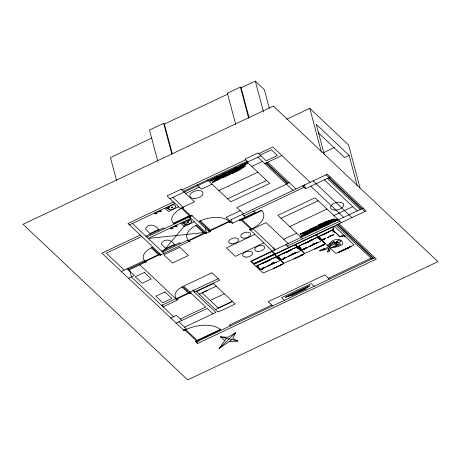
<?xml version="1.0" encoding="UTF-8"?>
<svg xmlns="http://www.w3.org/2000/svg" width="461" height="461" viewBox="0 0 461 461"><rect width="100%" height="100%" fill="white"/><g stroke="black" fill="none" stroke-linecap="round" stroke-linejoin="round"><path stroke-width="0.69" d="M328.411 248.542L328.422 250.311L329.281 250.346L331.534 247.424M334.611 246.906L335.516 246.935M334.19 242.763L334.311 243.264M323.132 249.989L323.501 249.28L324.262 249.003M184.06 222.778L186.659 220.975L190.151 219.822M223.015 177.122L222.663 177.808L228.817 175.053L232.321 172.933M224.495 176.039L225.066 175.566M235.894 170.322L235.888 169.913L230.609 172.23L225.175 175.514M324.458 249.459L324.775 248.848M332.998 230.033L333.58 228.16L332.22 230.027M172.472 207.559L172.276 207.127L171.365 207.559L171.959 207.802L172.356 207.456M188.37 222.34L187.794 222.772L187.201 222.525L187.846 222.093L188.405 222.369M332.865 229.906L333.315 228.668L332.479 229.906M329.655 250.11L329.108 251.815L327.633 252.132L327.247 251.666L328.399 249.747L328.422 250.311M224.53 340.408L220.358 336.83L227.82 337.273L235.68 332.727L232.811 338.478L237.945 341.065L229.751 341.48M169.325 209.83C181.38 208.637 173.601 199.976 167.752 208.66L168.351 209.478L169.452 209.853M172.437 207.341L171.89 207.802L171.544 207.473L172.08 207.254C172.817 207.375 171.544 208.044 171.619 207.387M172.224 207.646L172.57 207.404M183.893 222.934L183.72 224.006L185.282 224.818M187.443 222.444L187.915 222.219C188.653 222.346 187.379 223.009 187.454 222.358M185.161 224.801C187.448 224.772 191.2 223.648 191.684 221.268M221.966 176.235L215.863 179.191L210.141 181.231L228.506 172.166L227.123 172.281L221.217 174.61M223.47 175.474L228.506 172.166M223.62 176.632L223.193 177.041M223.499 176.77L224.069 176.292M233.733 171.936L232.177 173.054M234.107 171.63L234.891 171.048M234.695 171.273L239.703 168.19L245.327 165.995L231.537 173.613L245.039 165.874M247.684 163.108L239.916 167.885L233.381 170.789L229.082 171.947L247.448 162.889L247.684 163.108L229.313 172.172M315.191 230.707L320.055 227.74L314.857 229.065L309.446 231.364M336.657 220.03L337.798 219.615L334.553 221.557M332.692 229.866L333.989 227.377M232.033 339.642L219.125 348.499L226.368 338.276M270.849 264.602L267.334 266.349L272.007 263.629L271.713 263.283L272.82 263.369L270.601 264.729L274.088 262.977L273.425 263.018M291.629 254.789L288.113 256.529L292.787 253.809L292.493 253.469L293.599 253.55L291.381 254.91L294.867 253.158L294.204 253.204M312.408 244.97L308.893 246.716L313.566 243.996L313.273 243.65L314.379 243.736L312.16 245.096L315.647 243.345L314.984 243.385M331.874 235.519C331.182 234.868 328.906 236.994 327.201 237.801L332.202 235.312L331.736 235.34M224.207 293.836L210.21 300.463M172.506 207.341L171.878 207.156M217.598 176.269L209.87 180.971L228.27 171.947M218.727 177.894L224.616 174.984L226.195 174.65L212.446 182.245L225.884 174.512M223.389 176.817L217.563 180.291L212.659 182.4M190.214 216.295L190.768 218.381L162.612 252.011L187.402 240.302L188.895 241.714M234.482 171.325L233.664 171.965M313.192 229.728L315.641 228.385L315.065 228.247M337.014 219.857C337.948 219.361 336.835 219.223 336.363 219.499M171.797 207.306L171.688 207.611L172.126 207.611M187.633 222.271L187.523 222.582L187.961 222.582M235.029 303.983L235.001 304.012A120.43 65.595 -14.9 0 1 218.197 311.82L217.972 311.849M336.219 246.808L336.346 246.358L335.971 246.289M273.569 263.329L273.869 263.081L271.713 263.283L273.287 263.3L271.27 264.395M294.349 253.51L294.648 253.262L292.493 253.469L294.066 253.481L292.049 254.576M315.128 243.696C313.538 243.944 314.754 242.077 312.829 244.762M196.784 291.704L196.859 291.652A120.43 65.595 -14.9 0 1 213.426 283.694L213.679 283.671M336.933 242.826L335.291 244.272L334.392 243.955L334.323 243.356L336.542 242.4M216.192 286.206L232.338 301.298M216.117 286.252L202.154 292.85L218.278 308.086L232.494 301.465M219.125 348.499L235.68 332.727M338.276 243.95L336.559 244.186L335.983 243.869M323.501 239.714L322.827 240.106A0.87 0.473 -14.9 0 1 322.366 240.175L321.778 239.795L322.516 239.933A1.665 0.91 -14.9 0 0 322.763 239.87L323.559 239.288A0.836 0.455 -14.9 0 1 323.708 239.173L323.904 239.063A1.994 1.083 -14.9 0 1 324.475 238.85L323.651 239.674L322.279 240.112C321.415 240.1 323.91 239.403 324.677 238.89L324.169 239.294M304.952 248.802L316.644 243.045A16.936 9.226 -14.9 0 1 318.372 242.417L320.574 241.472L321.34 240.429L317.94 237.743L320.072 239.559L318.488 237.732L316.73 237.726L317.612 237.686L319.438 238.746L318.125 237.611L316.857 237.582L298.953 246.168L298.959 246.987L301.903 249.706A1.21 0.657 -14.9 0 0 302.157 249.845L302.266 249.862A1.539 0.841 -14.9 0 0 302.791 249.879L307.101 247.459L303.764 248.652L305.24 248.329L303.488 249.701L302.393 249.85L301.54 249.407L302.658 249.528A2.455 1.337 -14.9 0 0 303.119 249.389L303.424 249.263A1.291 0.703 -14.9 0 0 303.666 249.119L304.168 248.704A1.89 1.026 -14.9 0 1 304.404 248.542L304.588 248.439A3.59 1.953 -14.9 0 1 305.372 248.087L305.822 248.001L305.119 248.56A16.129 8.788 -14.9 0 0 304.583 248.969L303.995 249.407M305.297 248.542L303.782 249.516L304.024 249.309M324.066 239.374L323.651 239.674L325.99 238.251L323.651 239.08L324.728 238.827L324.446 239.005A5.054 2.754 -14.9 0 0 323.795 239.455M262.649 268.815L261.231 269.512A1.539 0.841 -14.9 0 1 260.707 269.495L260.598 269.478A1.21 0.657 -14.9 0 1 260.338 269.374L259.935 268.988L261.099 269.161A2.455 1.337 -14.9 0 0 261.56 269.022L261.865 268.89A1.291 0.703 -14.9 0 0 262.107 268.751L262.609 268.337A1.89 1.026 -14.9 0 1 262.845 268.175L263.029 268.072A3.59 1.953 -14.9 0 1 263.819 267.72L264.262 267.634L263.559 268.193A16.129 8.788 -14.9 0 0 263.024 268.602M171.723 207.231L171.509 207.698L172.114 207.698M232.286 301.471L215.506 309.544M222.479 177.635L235.888 169.913M222.663 177.808L236.159 170.069M279.36 265.772L279.539 265.669A25.902 14.107 -14.9 0 1 281.93 264.418L282.495 264.147L280.006 265.323M302.076 254.933L300.526 255.711L303.655 254.253L299.788 256.16A13.202 7.192 -14.9 0 1 298.394 256.863L296.095 257.924M320.741 246.243L320.568 246.341A13.202 7.192 -14.9 0 1 319.173 247.05L314.667 249.147L318.125 247.315A36.217 19.725 -14.9 0 1 318.787 246.992L324.054 244.514M270.763 259.445L266.493 261.848L262.666 263.266L270.676 259.491L266.493 261.848L267.478 261.116L265 262.165C269.685 260.995 276.076 253.804 279.781 260.062L279.014 261.105L276.813 262.05A16.936 9.226 -14.9 0 0 275.084 262.678L265.259 267.242L261.358 269.506L259.941 269.12L257.492 266.717L257.244 266.055L257.889 265.524L257.538 266.06L258.425 267.57L257.624 266.521L259.491 268.365L257.25 266.4L257.394 265.801L258.218 265.334L267.599 260.938M291.542 249.626L287.272 252.034L283.446 253.452L291.456 249.672L287.272 252.034L288.269 251.337L285.78 252.346C290.465 251.182 296.855 243.984 300.56 250.248L299.794 251.291L297.593 252.23A16.936 9.226 -14.9 0 0 295.864 252.864L285.653 257.601L283.002 259.336L284.46 258.143L282.985 258.465L286.321 257.273L282.011 259.693A1.539 0.841 -14.9 0 1 281.487 259.681L281.377 259.658A1.21 0.657 -14.9 0 1 281.118 259.56L278.104 256.685L278.058 256.16L278.669 255.705L278.369 256.374L280.271 258.552L277.931 256.328L284.402 252.985M312.316 239.812L308.052 242.215L304.225 243.633L312.235 239.858L308.052 242.215L309.037 241.483L306.559 242.532L307.591 242.042M334.294 243.99L329.84 246.324M341.808 250.917L338.916 252.19A93.018 50.664 -14.9 0 1 343.595 249.81L351.052 246.456L336.513 253.135A0.599 0.328 -14.9 0 1 336.144 253.245L336.075 253.25A0.749 0.409 -14.9 0 1 335.896 253.256L335.775 253.245A1.919 1.043 -14.9 0 1 335.596 253.187L316.234 234.926L334.565 226.265L353.852 244.808A0.663 0.363 -14.9 0 1 353.737 244.958L347.075 248.542M349.069 247.528L345.445 249.32M323.132 244.981L325.103 243.932A1.026 0.559 -14.9 0 0 325.23 243.817L316.102 234.989L295.455 244.739L304.727 253.441L324.429 244.434L321.305 245.892L322.856 245.119M281.573 264.614L283.55 263.559A1.026 0.559 -14.9 0 0 283.671 263.45L274.543 254.616L253.896 264.372L263.087 273.056L273.246 268.694M302.353 254.795L304.323 253.746A1.026 0.559 -14.9 0 0 304.45 253.631L295.322 244.803L274.675 254.553L283.947 263.26L296.014 257.947M280.853 264.971L279.752 265.524L282.875 264.067L282.61 264.199M281.412 264.787L282.368 264.32M349.138 247.471L349.916 247.084L344.332 249.655M348.545 247.764L341.953 250.911M280.98 265L273.523 268.596M299.915 256.08L293.888 258.961L297.345 257.134A36.217 19.725 -14.9 0 1 298.008 256.806L303.275 254.328L302.71 254.599A25.902 14.107 -14.9 0 0 300.318 255.855M323.864 244.601L323.489 244.785A25.902 14.107 -14.9 0 0 321.098 246.036M172.333 153.87L164.398 124.049L163.649 123.341L149.485 130.031L157.789 161.246M235.709 124.435L227.406 93.226L240.388 87.089L241.138 87.797L249.073 117.624M164.398 124.049L228.149 93.929L227.406 93.226M241.138 87.797L255.302 81.101L264.343 89.647L269.322 108.375M152.015 137.948L110.456 157.576L116.547 180.464M286.782 119.174L309.769 108.318L348.608 145.031L360.047 188.036M181.934 189.944L245.684 159.823M258.667 153.692L272.837 146.996L310.184 182.297M183.426 191.355L247.177 161.235M260.165 155.103L271.379 149.802L277.43 155.524L266.21 160.82L257.924 152.983L244.935 159.12L247.926 161.944M170.005 198.754L260.909 155.806M247.448 162.889L240.4 165.499M229.082 171.947L236.821 167.187M185.668 193.47L199.244 187.057M226.195 174.65L225.55 175.209M245.327 165.995L239.432 170.167L231.843 173.751M232.736 172.662L233.128 172.27M212.446 182.245L217.604 178.499M231.503 173.578L231.877 173.273M173.44 201.999L127.991 223.47L161.154 254.818M212.106 184.158L201.486 189.177L197.003 184.942M251.815 166.456L262.442 161.436M129.483 224.882L174.938 203.41M171.544 207.473L172.322 207.231M264.752 163.626L281.873 155.541M178.522 206.799L168.484 211.541L164.9 208.153M218.889 190.566L257.849 172.16M182.637 208.216L183.841 207.646L181.208 208.263L183.092 207.686M140.242 235.052L101.869 253.175L184.054 330.485M141.734 236.464L106.318 253.193L124.24 270.14M145.878 236.199L163.586 227.832L164.485 228.679M189.402 215.696L173.301 223.303L173.693 223.671L189.788 216.065M323.432 152.689L334.502 147.457M190.445 215.598L191.874 215.235L189.678 216.272L189.903 216.48L191.569 215.696L191.344 215.483M146.777 237.046L192.225 215.575M227.659 198.852L266.614 180.447M190.768 218.381L148.269 238.458L205.629 232.425L205.364 232.546M190.07 219.811L191.136 220.249L191.695 221.343M184.146 222.703L183.818 223.055M188.111 222.093L187.379 222.438L187.725 222.772M188.025 222.167L187.333 222.335L187.604 222.749M187.627 222.772L188.382 222.415L188.036 222.081M194.358 221.77L184.319 226.507L180.735 223.118M209.478 230.575L199.538 221.176L200.305 220.813L210.245 230.212M204.684 232.84L196.536 225.135L195.769 225.498L203.918 233.203M286.264 183.962L289.22 182.568M159.235 254.311L151.98 247.453L151.214 247.816L158.469 254.674M286.488 184.17L236.908 207.594L243.477 213.806M357.246 185.904L349.127 155.386L344.523 157.558L318.436 132.906M240.193 210.7L226.028 217.396L232.298 223.326L255.319 212.452L253.827 211.04M161.713 251.164L179.421 242.797L180.32 243.644M121.289 271.535L143.723 260.938L145.215 262.349M229.313 220.502L327.298 174.212L366.138 210.925L253.596 264.09L250.611 261.266L363.153 208.101M159.454 254.207L144.915 261.07A16.429 8.949 -14.9 0 1 151.986 247.459M204.903 232.736L188.601 240.435A18.463 10.056 -14.9 0 1 196.542 225.141M209.259 230.679L229.105 221.303A22.531 12.268 -14.9 0 0 199.544 221.182M127.939 269.449L144.466 261.641M145.307 261.439L159.84 254.576M188.987 240.803L205.295 233.099M209.646 231.042L229.492 221.666M145.653 261.762L145.209 261.969L144.368 261.174L144.806 260.966L145.918 262.015L146.356 261.808L145.745 261.231M160.186 254.898L160.624 254.691L159.783 253.896L159.339 254.103L160.451 255.152L160.013 255.359L159.402 254.777M189.333 241.126L188.895 241.334L188.048 240.538L188.486 240.331L189.598 241.38L190.036 241.172L189.425 240.596M205.635 233.427L206.073 233.22L205.231 232.419L204.793 232.626L205.906 233.675L205.462 233.883L204.857 233.306M209.991 231.37L209.553 231.578L208.712 230.777L209.15 230.569L210.256 231.618L210.694 231.416L210.083 230.834M229.837 221.995L230.275 221.787L229.434 220.986L228.996 221.194L230.102 222.242L229.664 222.45L229.054 221.874M145.785 261.888L128.688 270.158L128.146 268.118M160.319 255.025L189.465 241.253M205.767 233.554L210.124 231.497M229.97 222.121L230.805 221.914M243.794 215.777L304.001 187.333L303.447 185.253M302.508 185.921L305.493 188.745L330.289 177.036M241.823 219.488L261.462 210.21L261.848 210.579L242.209 219.857M241.166 219.955L239.737 220.312L241.933 219.28L241.708 219.067L240.043 219.857L240.267 220.064M128.463 278.311L134.364 275.522L127.196 268.746M250.767 229.031L249.562 229.601L252.196 228.984L250.311 229.561M250.139 230.148L266.078 222.617L288.183 243.517M280.991 218.307L318.182 200.737M254.737 234.493L226.403 247.874L235.364 256.351L263.698 242.964M289.762 226.593L326.947 209.023M189.114 292.591L182.758 286.586L181.991 286.949L188.342 292.954M283.705 239.276L296.688 233.145M333.879 215.575L352.769 206.655M319.686 224.962L318.701 224.887L325.535 221.608L334.139 218.981L329.166 221.793L323.737 223.816M310.437 229.457L309.919 229.319L315.854 226.363L323.812 223.781M307.873 232.056L301.442 234.044L300.094 234.09L306.162 231.094L311.55 229.192M312.518 228.938L311.659 229.14M313.324 228.685L313.883 228.552M315.03 228.212L314.327 228.414M314.546 228.368L319.219 226.697L325.46 223.62L324.619 223.481M328.29 224.519L320.77 227.146L320.084 227.008L329.667 221.758L337.308 218.998L336.075 219.632M161.586 305.441L175.756 298.745M189.92 292.055L218.255 278.669M287.318 246.041L339.855 221.222M189.333 292.487L176.569 298.521A14.4 7.843 -14.9 0 1 182.763 286.592M176.955 298.889L189.719 292.856M177.301 299.212L176.863 299.42L176.016 298.624L176.454 298.417L177.566 299.466L178.004 299.258L177.393 298.682M190.065 293.184L190.502 292.977L189.655 292.176L189.217 292.383L190.33 293.432L189.892 293.64L189.281 293.063M177.433 299.339L176.863 299.794M190.197 293.305L191.033 293.104M318.107 236.695L332.738 229.785L340.137 236.781M255.884 266.251L276.531 256.5M276.663 256.437L297.31 246.681M297.443 246.618L318.09 236.868M318.223 236.804L332.623 229.999L339.913 236.891L343.837 235.035M170.587 318.13L176.488 315.341L181.87 320.424M180.372 319.012L205.756 307.02L183.645 286.125L211.979 272.739L219.747 280.081L194.369 292.072L193.81 289.992M175.964 323.213L207.248 308.432L212.924 313.797M184.59 327.183L215.881 312.402L192.871 290.661M183.432 330.272L186.388 328.877L178.914 321.818M185.218 330.249L183.789 330.606L185.979 329.575L185.76 329.361L184.095 330.151L184.314 330.358M197.101 340.397L220.283 329.442L220.669 329.811L197.487 340.76M271.823 305.038L229.324 325.114L230.218 325.962M328.491 278.265L370.99 258.189M196.611 341.019L195.406 341.589L198.04 340.973L196.155 341.549M195.983 342.131L374.839 257.641M195.89 341.676L197.475 343.543L376.332 259.053L338.985 223.752M289.226 250.721L289.658 250.519M279.62 265.507L277.228 266.625A36.217 19.725 -14.9 0 0 276.565 266.948L273.096 268.78L275.234 267.76M275.315 267.743L277.62 266.683A13.202 7.192 -14.9 0 0 279.014 265.98M286.811 251.862L284.892 252.761M345.721 249.124L338.921 252.179L343.894 250.012M343.923 249.96L342.321 250.686M319.819 227.521L300.906 236.067L305.689 233.139L312.835 229.895M320.055 227.74L301.142 236.291L308.968 233.646M199.175 294.106L207.704 290.24M320.084 227.008L337.222 219.298M320.32 227.233L337.458 219.517M348.965 247.557L341.814 250.974M332.093 235.45L333.799 234.724C328.998 235.767 329.131 237.582 331.09 235.485M315.491 243.541L317.923 242.509L313.463 243.633L314.056 243.592M294.712 253.354L297.143 252.323L292.683 253.446L293.288 253.383M273.932 263.173L276.364 262.142L271.904 263.266L272.48 263.185M318.793 225.129L334.213 219.206M309.919 229.319L325.333 223.395M300.094 234.09L315.549 228.149M318.701 224.887L334.139 218.981M310.097 229.492L325.46 223.62M300.249 234.274L315.641 228.385M340.241 236.735L343.583 235.836L345.733 236.821M331.626 235.364L331.269 235.427M314.823 243.42L314.316 243.512M294.043 253.233L293.536 253.325M273.264 263.052L272.756 263.145M322.268 224.253L321.824 224.34M338.916 242.457L337.164 242.342L336.899 241.904L337.325 241.552L336.703 241.541M324.1 223.648L324.492 223.614M322.446 224.167L323.345 223.954M320.637 224.64L321.536 224.472M311.89 229.105L310.403 229.526M329.275 243.811L330.232 244.007M337.366 242.693L337.746 242.728M336.726 244.486L335.7 244.151M333.868 243.541L334.358 243.644M334.127 241.95L335.014 242.175L334.98 242.976M220.358 336.83L237.945 341.065M349.127 155.386L316.263 124.32L324.383 154.838M326.117 174.771L364.956 211.484M328.514 177.871L361.378 208.937M327.333 178.43L360.202 209.496M324.383 179.825L357.246 210.89M313.134 180.902L351.974 217.615M310.8 186.244L343.664 217.31M341.347 222.634L315.053 197.786L277.868 215.35L302.664 238.792M337.804 224.311L373.658 258.2M337.216 224.588L373.064 258.477M336.034 225.147L371.889 259.036M267.708 162.232L296.014 188.993M266.527 162.791L288.039 183.121M265.934 163.067L287.445 183.403M257.958 157.201L293.063 190.387M247.332 162.22L269.743 183.403L230.782 201.809L207.629 179.923M314.615 228.333L313.647 228.587M313.468 228.668L312.356 228.938M235.715 170.409L235.392 170.766M233.963 171.746L233.468 172.189M225.302 175.376L224.945 175.699M224.513 175.952L224.017 176.396M329.385 279.112L324.907 274.877L268.239 301.644L272.716 305.885M285.826 244.63L288.811 247.453M242.302 214.365L245.287 217.189M314.148 286.31L311.279 283.601L281.527 297.656L284.397 300.365M253.089 228.754L275.2 249.649M241.714 219.384L251.758 228.881A22.531 12.268 -14.9 0 0 261.45 210.216M240.942 219.747L250.991 229.238M240.002 220.191L239.386 219.978M250.046 229.687L275.234 253.867M306.945 287.387L307.331 287.756L288.811 296.504L288.425 296.135M305.153 288.782L305.539 289.145L291.375 295.841L290.989 295.472M172.956 197.36L183.357 207.559M209.553 231.952L191.609 215.362M182.412 208.003L190.67 215.806M189.897 216.169L181.646 208.366A18.463 10.056 -14.9 0 0 173.705 223.666M189.275 216.97L206.603 233.347L205.139 227.838M172.201 207.116L172.547 207.444M160.468 210.245L160.826 210.579L154.931 213.368L154.573 213.028M176.304 225.21L176.661 225.55L170.766 228.333L170.409 227.999M159.028 229.987C156.221 225.268 150.177 223.141 146.108 227.406L145.693 229.169L150.436 234.044M174.863 244.952C172.051 240.239 166.012 238.107 161.944 242.371L161.523 244.134L166.271 249.009M158.832 230.079L158.204 229.647L150.2 233.427L150.632 233.952M174.667 245.045L174.039 244.612L166.035 248.398L166.467 248.917M213.72 283.699L216.215 286.056M232.546 301.494L235.041 303.851M132.434 223.487L164.104 253.423M196.772 291.836L217.909 311.815M139.902 264.856L177.249 300.157L163.079 306.853L162.526 304.767M173.538 316.736L131.414 276.917L129.754 270.67M197.602 340.863L185.76 329.678A26.594 14.487 -14.9 0 1 220.658 329.817M184.994 330.041L196.835 341.226M319.704 237.542L320.597 238.406A6.615 3.602 -14.9 0 1 321.017 238.942L320.568 238.579A5.486 2.985 -14.9 0 0 320.349 238.406L320.28 238.354A7.462 4.068 -14.9 0 1 320.13 238.245A4.011 2.184 -14.9 0 1 319.629 237.571M309.769 108.318L321.392 152.015M304.387 184.584L305.493 188.745M255.302 81.101L263.421 111.62M240.388 87.089L248.692 118.304M273.575 247.626L274.312 250.398M231.192 219.165L232.298 223.326M163.649 123.341L171.774 153.859M196.922 341.463L197.475 343.543M318.839 236.856L320.412 238.302L319.358 237.219A6.961 3.792 -14.9 0 1 319.156 236.977C320.026 239.564 319.041 235.41 318.839 236.856M169.458 207.934L166.738 208.113L169.458 207.934M185.287 222.899L182.573 223.078L185.287 222.899M299.12 246.214L299.978 247.937L299.31 247.073L299.177 246.606L301.05 248.733L298.803 246.768L299.443 245.892L299.12 246.214M326.013 233.381L322.366 234.989L328.307 232.188L324.273 234.09L326.013 233.381M323.005 249.015L321.991 249.585A2.305 1.256 -14.9 0 0 319.49 250.865L319.917 251.141C326.181 249.194 332.75 247.551 338.553 244.013L339.855 243.598L340.518 244.128L340.264 244.595L332.122 247.736L338.022 246.451L342.558 244.676C343.791 240.4 338.823 238.763 335.55 239.697C331.736 239.858 330.185 243.921 327.12 245.361C327.667 247.01 329.632 245.004 330.26 244.566L330.013 244.215L333.418 241.65L333.948 241.725L329.886 246.266L324.826 248.75L323.005 249.015M278.369 256.454L279.205 257.751L278.386 256.408M263.68 267.962L262.188 269.195L265.542 267.092L262.205 268.285L263.68 267.962M285.042 257.814L284.339 258.379A16.129 8.788 -14.9 0 0 283.803 258.782C283.123 260.292 279.101 259.099 281.878 259.347A2.455 1.337 -14.9 0 0 282.339 259.209L282.645 259.076A1.291 0.703 -14.9 0 0 282.887 258.932L283.388 258.523A1.89 1.026 -14.9 0 1 283.624 258.362L283.809 258.252A3.59 1.953 -14.9 0 1 284.593 257.906L285.042 257.814M278.594 259.076C271.875 254.547 282.622 260.384 275.367 257.342C275.932 256.57 278.012 258.051 278.594 259.076M299.373 249.257L297.161 247.563L297.454 247.603L298.659 248.56L296.832 247.499L295.956 247.54L297.437 247.471L299.373 249.257M336.807 241.368L336.507 242.722L337.083 242.699A1.176 0.64 -14.9 0 0 338.547 242.624L340.523 241.576L341.019 240.55L339.342 239.985L336.807 241.368M334.11 231.797L332.807 230.863A6.961 3.792 -14.9 0 0 332.537 230.656C330.814 229.797 334.732 231.376 334.87 232.575A5.307 2.893 -14.9 0 1 334.421 232.321L334.075 232.039A53.931 29.371 -14.9 0 0 333.332 231.353L333.084 231.128L334.11 231.797M273.333 106.053L23.05 224.288L187.667 379.899L437.95 261.664L273.333 106.053M181.185 189.235L167.02 195.925L180.314 208.493L194.479 201.803L181.185 189.235M156.435 212.798L155.029 213.46L155.639 214.037L157.045 213.374L156.435 212.798M160.924 210.677L159.558 211.322L160.169 211.899L161.54 211.253L160.924 210.677M172.27 227.763L170.864 228.425L171.475 229.008L172.881 228.345L172.27 227.763M176.759 225.642L175.393 226.288L176.004 226.87L177.37 226.218L176.759 225.642M179.755 247.298L163.822 254.829L172.483 263.018L188.422 255.492L179.755 247.298M144.368 272.439L135.223 276.761L142.092 283.256L151.243 278.934L144.368 272.439M164.986 291.928L155.835 296.25L162.71 302.744L171.855 298.423L164.986 291.928M271.955 251.602L251.499 261.266L253.89 263.531L274.347 253.867L271.955 251.602M345.001 236.13L343.307 235.623L340.616 236.556L343.629 235.323L345.001 236.13M309.285 285.734L285.203 297.115L285.59 297.478L309.671 286.097L309.285 285.734M332.531 230.615L333.614 231.284L332.531 230.615M243.846 238.13A5.083 2.766 -14.9 0 0 250.605 233.865A5.083 2.766 -14.9 0 0 242.636 233.491A5.083 2.766 -14.9 0 0 243.846 238.13M231.745 243.846A5.083 2.766 -14.9 0 0 238.504 239.582A5.083 2.766 -14.9 0 0 230.535 239.213A5.083 2.766 -14.9 0 0 231.745 243.846M257.883 251.406A5.083 2.766 -14.9 0 0 264.649 247.136A5.083 2.766 -14.9 0 0 256.673 246.768A5.083 2.766 -14.9 0 0 257.883 251.406M245.782 257.123A5.083 2.766 -14.9 0 0 252.547 252.853A5.083 2.766 -14.9 0 0 244.572 252.484A5.083 2.766 -14.9 0 0 245.782 257.123M334.692 210.101A6.777 3.688 -14.9 0 0 343.71 204.407A6.777 3.688 -14.9 0 0 333.078 203.918A6.777 3.688 -14.9 0 0 334.692 210.101M193.983 198.432A6.777 3.688 -14.9 0 0 203.001 192.738A6.777 3.688 -14.9 0 0 192.37 192.243A6.777 3.688 -14.9 0 0 193.983 198.432"/></g></svg>
